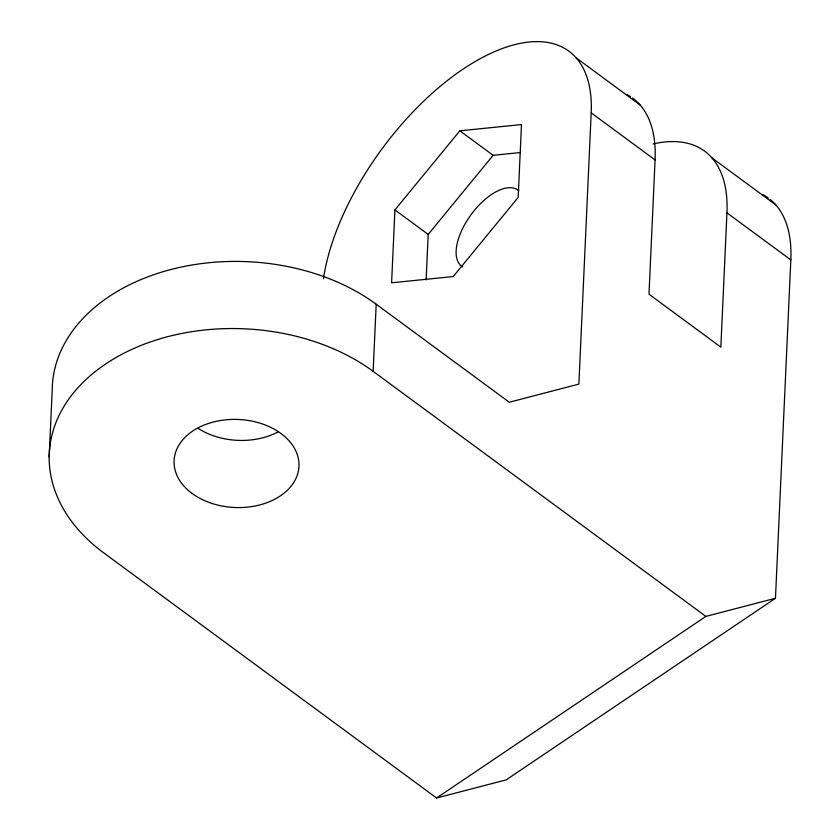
<?xml version="1.0" encoding="UTF-8"?>
<svg xmlns="http://www.w3.org/2000/svg" width="840" height="840" viewBox="0 0 840 840"><rect width="100%" height="100%" fill="white"/><g stroke="black" fill="none" stroke-linecap="round" stroke-linejoin="round"><path stroke-width="1.26" d="M49.172 457.055L52.216 389.918A189.42 133.476 2.6 0 1 170.1 269.714A189.42 133.476 2.6 0 1 376.183 304.217L509.281 402.234L578.875 384.111L591.192 112.875A189.42 92.526 -53.6 0 0 470.253 64.48A189.42 92.526 -53.6 0 0 323.453 278.723M770.322 199.595A189.42 92.526 -53.6 0 1 790.828 259.906L775.467 598.269L705.873 616.392L373.139 371.354L376.183 304.217M394.916 209.927L391.608 282.796L453.233 276.549L518.175 197.442L521.482 124.572L459.848 130.809L394.916 209.927L428.19 234.434L426.122 279.972M632.541 98.049A189.42 92.526 -53.6 0 1 655.074 159.925L648.984 294.2L720.846 347.13L726.947 212.856A189.42 92.526 -53.6 0 0 653.142 143.945M428.19 234.434L493.122 155.316L520.086 152.586M373.139 371.354A189.42 133.476 2.6 0 0 105.399 364.14A189.42 133.476 2.6 0 0 103.845 552.962L436.58 798L705.873 616.392M775.467 598.269L506.173 779.877L436.58 798M576.198 57.907L640.091 104.958M711.952 157.889L775.845 204.928M591.192 112.875L655.074 159.925M726.947 212.856L790.828 259.906M459.848 130.809L493.122 155.316M278.397 431.76A62.507 44.048 2.6 0 1 198.093 428.358M762.856 194.628A189.42 92.526 -53.6 0 1 768.296 198.03M627.091 94.647A189.42 92.526 -53.6 0 1 630.43 96.6M462.704 266.952A47.355 23.132 -53.6 0 1 471.261 214.368A47.355 23.132 -53.6 0 1 518.879 190.869M192.087 493.447A62.507 44.048 2.6 0 0 296.782 476.511A62.507 44.048 2.6 0 0 220.71 420.483A62.507 44.048 2.6 0 0 192.087 493.447"/></g></svg>
